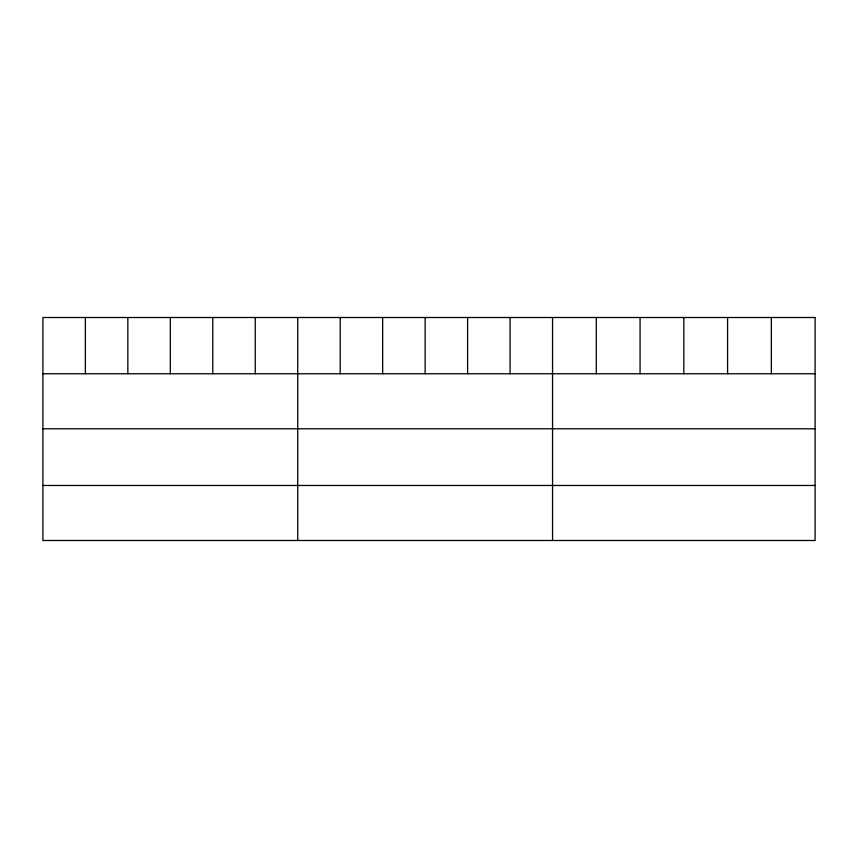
<?xml version="1.0" encoding="UTF-8"?>
<svg xmlns="http://www.w3.org/2000/svg" width="858" height="858" viewBox="0 0 858 858"><rect width="100%" height="100%" fill="white"/><g stroke="black" fill="none" stroke-linecap="round" stroke-linejoin="round"><path stroke-width="1.29" d="M42.9 373.756L815.1 373.756M42.9 428.786L815.1 428.786M42.9 485.467L815.1 485.467M771.342 317.503L771.342 373.756M727.584 317.503L727.584 373.756M683.826 317.503L683.826 373.756M640.068 317.503L640.068 373.756M596.31 317.503L596.31 373.756M552.552 317.503L552.552 540.497M510.081 317.503L510.081 373.756M467.61 317.503L467.61 373.756M425.139 317.503L425.139 373.756M382.668 317.503L382.668 373.756M340.197 317.503L340.197 373.756M297.726 317.503L297.726 540.497M255.255 317.503L255.255 373.756M212.784 317.503L212.784 373.756M170.313 317.503L170.313 373.756M127.842 317.503L127.842 373.756M85.371 317.503L85.371 373.756M815.1 317.503L42.9 317.503L42.9 540.497L815.1 540.497L815.1 317.503"/></g></svg>
